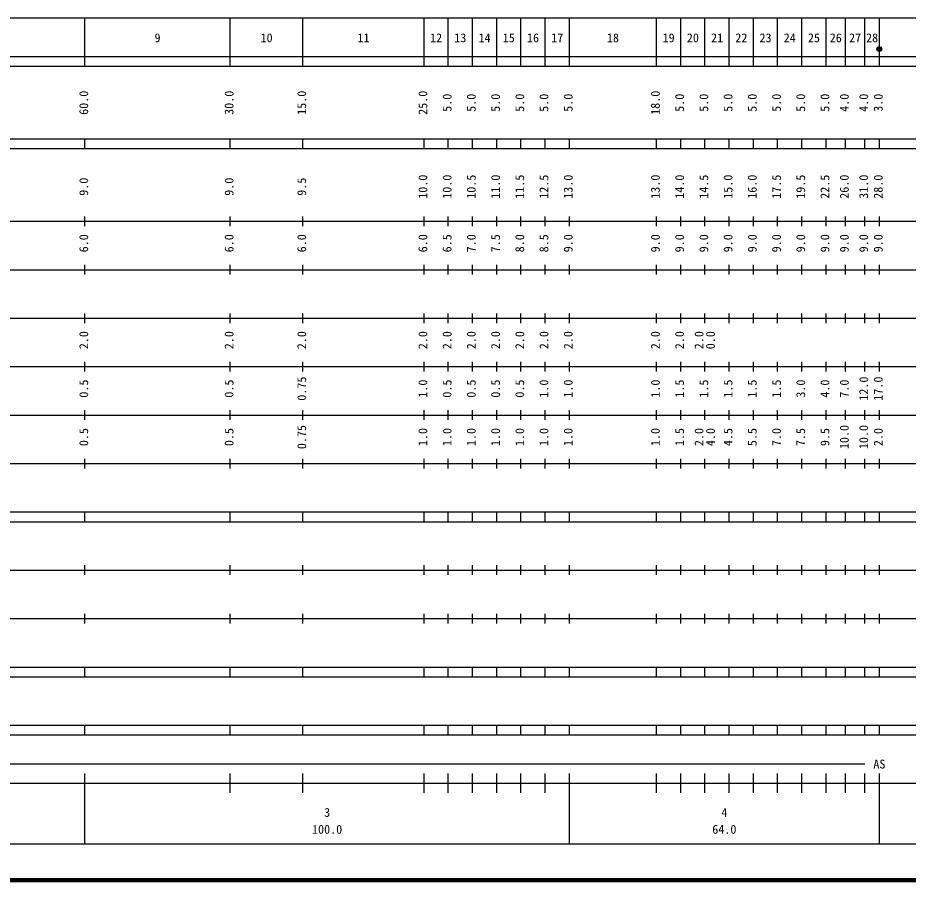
# Model space of a CAD drawing. Units: millimetres on the paper, enlarged 1000 times. Extents: x 40000 to 680000, y 20000 to 380000.
# Drawn here: x 254152 to 437948, y 20000 to 198000 of the extents above; entities that cross this region are included whole.
import ezdxf
from ezdxf.enums import TextEntityAlignment as Align

# ---------------------------------------------------------------- set-up
doc = ezdxf.new("R2010")
doc.units = ezdxf.units.MM
doc.header["$LTSCALE"] = 1000
doc.layers.add('M-TTL', color=2, linetype='Continuous', lineweight=140)
doc.layers.add('M-TTL-BAND', color=7, linetype='Continuous', lineweight=25)
doc.styles.add('ＭＳ ゴシック', font='')
doc.styles.get('ＭＳ ゴシック').set_extended_font_data('MS Gothic')

msp = doc.modelspace()

# ---------------------------------------------------------------- hatches: boundary and pattern name
at = {"layer": 'M-TTL-BAND'}
msp.add_hatch(color=256, dxfattribs=at).paths.add_polyline_path([(432498, 191568, 1), (431498, 191568, 1)])

# ---------------------------------------------------------------- linework, layer by layer
at = {"layer": 'M-TTL'}
msp.add_line((40000, 20000), (680000, 20000), dxfattribs=at)
at = {"layer": 'M-TTL-BAND'}
for p, q in [((68000, 198000), (579000, 198000)), ((268000, 188000), (268000, 198000)), ((298000, 188000), (298000, 198000)), ((313000, 188000), (313000, 198000)), ((338000, 188000), (338000, 198000)), ((343000, 188000), (343000, 198000)), ((348000, 188000), (348000, 198000)), ((353000, 188000), (353000, 198000)), ((358000, 188000), (358000, 198000)), ((363000, 188000), (363000, 198000)), ((368000, 188000), (368000, 198000)), ((386000, 188000), (386000, 198000)), ((391000, 188000), (391000, 198000)), ((396000, 188000), (396000, 198000)), ((401000, 188000), (401000, 198000)), ((406000, 188000), (406000, 198000)), ((411000, 188000), (411000, 198000)), ((416000, 188000), (416000, 198000)), ((421000, 188000), (421000, 198000)), ((425000, 188000), (425000, 198000)), ((429000, 188000), (429000, 198000)), ((432000, 188000), (432000, 198000)), ((40000, 190000), (579000, 190000)), ((40000, 188000), (579000, 188000)), ((40000, 173000), (579000, 173000)), ((268000, 171000), (268000, 173000)), ((298000, 171000), (298000, 173000)), ((313000, 171000), (313000, 173000)), ((338000, 171000), (338000, 173000)), ((343000, 171000), (343000, 173000)), ((348000, 171000), (348000, 173000)), ((353000, 171000), (353000, 173000)), ((358000, 171000), (358000, 173000)), ((363000, 171000), (363000, 173000)), ((368000, 171000), (368000, 173000)), ((386000, 171000), (386000, 173000)), ((391000, 171000), (391000, 173000)), ((396000, 171000), (396000, 173000)), ((401000, 171000), (401000, 173000)), ((406000, 171000), (406000, 173000)), ((411000, 171000), (411000, 173000)), ((416000, 171000), (416000, 173000)), ((421000, 171000), (421000, 173000)), ((425000, 171000), (425000, 173000)), ((429000, 171000), (429000, 173000)), ((432000, 171000), (432000, 173000)), ((40000, 171000), (579000, 171000)), ((268000, 155000), (268000, 157000)), ((298000, 155000), (298000, 157000)), ((313000, 155000), (313000, 157000)), ((338000, 155000), (338000, 157000)), ((343000, 155000), (343000, 157000)), ((348000, 155000), (348000, 157000)), ((353000, 155000), (353000, 157000)), ((358000, 155000), (358000, 157000)), ((363000, 155000), (363000, 157000)), ((368000, 155000), (368000, 157000)), ((386000, 155000), (386000, 157000)), ((391000, 155000), (391000, 157000)), ((396000, 155000), (396000, 157000)), ((401000, 155000), (401000, 157000)), ((406000, 155000), (406000, 157000)), ((411000, 155000), (411000, 157000)), ((416000, 155000), (416000, 157000)), ((421000, 155000), (421000, 157000)), ((425000, 155000), (425000, 157000)), ((429000, 155000), (429000, 157000)), ((432000, 155000), (432000, 157000)), ((40000, 156000), (579000, 156000)), ((46000, 146000), (579000, 146000)), ((268000, 145000), (268000, 147000)), ((298000, 145000), (298000, 147000)), ((313000, 145000), (313000, 147000)), ((338000, 145000), (338000, 147000)), ((343000, 145000), (343000, 147000)), ((348000, 145000), (348000, 147000)), ((353000, 145000), (353000, 147000)), ((358000, 145000), (358000, 147000)), ((363000, 145000), (363000, 147000)), ((368000, 145000), (368000, 147000)), ((386000, 145000), (386000, 147000)), ((391000, 145000), (391000, 147000)), ((396000, 145000), (396000, 147000)), ((401000, 145000), (401000, 147000)), ((406000, 145000), (406000, 147000)), ((411000, 145000), (411000, 147000)), ((416000, 145000), (416000, 147000)), ((421000, 145000), (421000, 147000)), ((425000, 145000), (425000, 147000)), ((429000, 145000), (429000, 147000)), ((432000, 145000), (432000, 147000)), ((268000, 135000), (268000, 137000)), ((298000, 135000), (298000, 137000)), ((313000, 135000), (313000, 137000)), ((338000, 135000), (338000, 137000)), ((343000, 135000), (343000, 137000)), ((348000, 135000), (348000, 137000)), ((353000, 135000), (353000, 137000)), ((358000, 135000), (358000, 137000)), ((363000, 135000), (363000, 137000)), ((368000, 135000), (368000, 137000)), ((386000, 135000), (386000, 137000)), ((391000, 135000), (391000, 137000)), ((396000, 135000), (396000, 137000)), ((401000, 135000), (401000, 137000)), ((406000, 135000), (406000, 137000)), ((411000, 135000), (411000, 137000)), ((416000, 135000), (416000, 137000)), ((421000, 135000), (421000, 137000)), ((425000, 135000), (425000, 137000)), ((429000, 135000), (429000, 137000)), ((432000, 135000), (432000, 137000)), ((52000, 136000), (579000, 136000)), ((268000, 125000), (268000, 127000)), ((298000, 125000), (298000, 127000)), ((313000, 125000), (313000, 127000)), ((338000, 125000), (338000, 127000)), ((343000, 125000), (343000, 127000)), ((348000, 125000), (348000, 127000)), ((353000, 125000), (353000, 127000)), ((358000, 125000), (358000, 127000)), ((363000, 125000), (363000, 127000)), ((368000, 125000), (368000, 127000)), ((386000, 125000), (386000, 127000)), ((391000, 125000), (391000, 127000)), ((396000, 125000), (396000, 127000)), ((401000, 125000), (401000, 127000)), ((406000, 125000), (406000, 127000)), ((411000, 125000), (411000, 127000)), ((416000, 125000), (416000, 127000)), ((421000, 125000), (421000, 127000)), ((425000, 125000), (425000, 127000)), ((429000, 125000), (429000, 127000)), ((432000, 125000), (432000, 127000)), ((46000, 126000), (579000, 126000)), ((52000, 116000), (579000, 116000)), ((268000, 115000), (268000, 117000)), ((298000, 115000), (298000, 117000)), ((313000, 115000), (313000, 117000)), ((338000, 115000), (338000, 117000)), ((343000, 115000), (343000, 117000)), ((348000, 115000), (348000, 117000)), ((353000, 115000), (353000, 117000)), ((358000, 115000), (358000, 117000)), ((363000, 115000), (363000, 117000)), ((368000, 115000), (368000, 117000)), ((386000, 115000), (386000, 117000)), ((391000, 115000), (391000, 117000)), ((396000, 115000), (396000, 117000)), ((401000, 115000), (401000, 117000)), ((406000, 115000), (406000, 117000)), ((411000, 115000), (411000, 117000)), ((416000, 115000), (416000, 117000)), ((421000, 115000), (421000, 117000)), ((425000, 115000), (425000, 117000)), ((429000, 115000), (429000, 117000)), ((432000, 115000), (432000, 117000)), ((268000, 105000), (268000, 107000)), ((298000, 105000), (298000, 107000)), ((313000, 105000), (313000, 107000)), ((338000, 105000), (338000, 107000)), ((343000, 105000), (343000, 107000)), ((348000, 105000), (348000, 107000)), ((353000, 105000), (353000, 107000)), ((358000, 105000), (358000, 107000)), ((363000, 105000), (363000, 107000)), ((368000, 105000), (368000, 107000)), ((386000, 105000), (386000, 107000)), ((391000, 105000), (391000, 107000)), ((396000, 105000), (396000, 107000)), ((401000, 105000), (401000, 107000)), ((406000, 105000), (406000, 107000)), ((411000, 105000), (411000, 107000)), ((416000, 105000), (416000, 107000)), ((421000, 105000), (421000, 107000)), ((425000, 105000), (425000, 107000)), ((429000, 105000), (429000, 107000)), ((432000, 105000), (432000, 107000)), ((46000, 106000), (579000, 106000)), ((40000, 96000), (579000, 96000)), ((268000, 94000), (268000, 96000)), ((298000, 94000), (298000, 96000)), ((313000, 94000), (313000, 96000)), ((338000, 94000), (338000, 96000)), ((343000, 94000), (343000, 96000)), ((348000, 94000), (348000, 96000)), ((353000, 94000), (353000, 96000)), ((358000, 94000), (358000, 96000)), ((363000, 94000), (363000, 96000)), ((368000, 94000), (368000, 96000)), ((386000, 94000), (386000, 96000)), ((391000, 94000), (391000, 96000)), ((396000, 94000), (396000, 96000)), ((401000, 94000), (401000, 96000)), ((406000, 94000), (406000, 96000)), ((411000, 94000), (411000, 96000)), ((416000, 94000), (416000, 96000)), ((421000, 94000), (421000, 96000)), ((425000, 94000), (425000, 96000)), ((429000, 94000), (429000, 96000)), ((432000, 94000), (432000, 96000)), ((40000, 94000), (579000, 94000)), ((268000, 83000), (268000, 85000)), ((298000, 83000), (298000, 85000)), ((313000, 83000), (313000, 85000)), ((338000, 83000), (338000, 85000)), ((343000, 83000), (343000, 85000)), ((348000, 83000), (348000, 85000)), ((353000, 83000), (353000, 85000)), ((358000, 83000), (358000, 85000)), ((363000, 83000), (363000, 85000)), ((368000, 83000), (368000, 85000)), ((386000, 83000), (386000, 85000)), ((391000, 83000), (391000, 85000)), ((396000, 83000), (396000, 85000)), ((401000, 83000), (401000, 85000)), ((406000, 83000), (406000, 85000)), ((411000, 83000), (411000, 85000)), ((416000, 83000), (416000, 85000)), ((421000, 83000), (421000, 85000)), ((425000, 83000), (425000, 85000)), ((429000, 83000), (429000, 85000)), ((432000, 83000), (432000, 85000)), ((49000, 84000), (579000, 84000)), ((40000, 74000), (579000, 74000)), ((268000, 73000), (268000, 75000)), ((298000, 73000), (298000, 75000)), ((313000, 73000), (313000, 75000)), ((338000, 73000), (338000, 75000)), ((343000, 73000), (343000, 75000)), ((348000, 73000), (348000, 75000)), ((353000, 73000), (353000, 75000)), ((358000, 73000), (358000, 75000)), ((363000, 73000), (363000, 75000)), ((368000, 73000), (368000, 75000)), ((386000, 73000), (386000, 75000)), ((391000, 73000), (391000, 75000)), ((396000, 73000), (396000, 75000)), ((401000, 73000), (401000, 75000)), ((406000, 73000), (406000, 75000)), ((411000, 73000), (411000, 75000)), ((416000, 73000), (416000, 75000)), ((421000, 73000), (421000, 75000)), ((425000, 73000), (425000, 75000)), ((429000, 73000), (429000, 75000)), ((432000, 73000), (432000, 75000)), ((40000, 64000), (579000, 64000)), ((268000, 62000), (268000, 64000)), ((298000, 62000), (298000, 64000)), ((313000, 62000), (313000, 64000)), ((338000, 62000), (338000, 64000)), ((343000, 62000), (343000, 64000)), ((348000, 62000), (348000, 64000)), ((353000, 62000), (353000, 64000)), ((358000, 62000), (358000, 64000)), ((363000, 62000), (363000, 64000)), ((368000, 62000), (368000, 64000)), ((386000, 62000), (386000, 64000)), ((391000, 62000), (391000, 64000)), ((396000, 62000), (396000, 64000)), ((401000, 62000), (401000, 64000)), ((406000, 62000), (406000, 64000)), ((411000, 62000), (411000, 64000)), ((416000, 62000), (416000, 64000)), ((421000, 62000), (421000, 64000)), ((425000, 62000), (425000, 64000)), ((429000, 62000), (429000, 64000)), ((432000, 62000), (432000, 64000)), ((40000, 62000), (579000, 62000)), ((40000, 52000), (579000, 52000)), ((268000, 50000), (268000, 52000)), ((298000, 50000), (298000, 52000)), ((313000, 50000), (313000, 52000)), ((338000, 50000), (338000, 52000)), ((343000, 50000), (343000, 52000)), ((348000, 50000), (348000, 52000)), ((353000, 50000), (353000, 52000)), ((358000, 50000), (358000, 52000)), ((363000, 50000), (363000, 52000)), ((368000, 50000), (368000, 52000)), ((386000, 50000), (386000, 52000)), ((391000, 50000), (391000, 52000)), ((396000, 50000), (396000, 52000)), ((401000, 50000), (401000, 52000)), ((406000, 50000), (406000, 52000)), ((411000, 50000), (411000, 52000)), ((416000, 50000), (416000, 52000)), ((421000, 50000), (421000, 52000)), ((425000, 50000), (425000, 52000)), ((429000, 50000), (429000, 52000)), ((432000, 50000), (432000, 52000)), ((40000, 50000), (579000, 50000)), ((71000, 44000), (429000, 44000)), ((268000, 27500), (268000, 42000)), ((298000, 38000), (298000, 42000)), ((313000, 38000), (313000, 42000)), ((338000, 38000), (338000, 42000)), ((343000, 38000), (343000, 42000)), ((348000, 38000), (348000, 42000)), ((353000, 38000), (353000, 42000)), ((358000, 38000), (358000, 42000)), ((363000, 38000), (363000, 42000)), ((368000, 27500), (368000, 42000)), ((386000, 38000), (386000, 42000)), ((391000, 38000), (391000, 42000)), ((396000, 38000), (396000, 42000)), ((401000, 38000), (401000, 42000)), ((406000, 38000), (406000, 42000)), ((411000, 38000), (411000, 42000)), ((416000, 38000), (416000, 42000)), ((421000, 38000), (421000, 42000)), ((425000, 38000), (425000, 42000)), ((429000, 38000), (429000, 42000)), ((432000, 27500), (432000, 42000)), ((40000, 40000), (579000, 40000)), ((68000, 27500), (579000, 27500))]:
    msp.add_line(p, q, dxfattribs=at)
msp.add_circle((431998, 191568), 500, dxfattribs=at)

# ---------------------------------------------------------------- texts
at = {"layer": 'M-TTL-BAND', "style": 'ＭＳ ゴシック'}
for s, p in [('9', (283000, 192405)), ('10', (305500, 192405)), ('11', (325500, 192405)), ('12', (340500, 192405)), ('13', (345500, 192405)), ('14', (350500, 192405)), ('15', (355500, 192405)), ('16', (360500, 192405)), ('17', (365500, 192405)), ('18', (377000, 192405)), ('19', (388500, 192405)), ('20', (393500, 192405)), ('21', (398500, 192405)), ('22', (403500, 192405)), ('23', (408500, 192405)), ('24', (413500, 192405)), ('25', (418500, 192405)), ('26', (423000, 192405)), ('27', (427000, 192405)), ('28', (430500, 192405)), ('AS', (432000, 42500)), ('3', (318000, 32523)), ('4', (400000, 32523)), ('100.0', (318000, 29033)), ('64.0', (400000, 29033))]:
    msp.add_text(s, height=1833, dxfattribs=at).set_placement(p, align=Align.BOTTOM_CENTER)
for s, p in [('60.0', (269223, 180463)), ('30.0', (299223, 180463)), ('15.0', (314223, 180463)), ('25.0', (339223, 180463)), ('5.0', (344223, 180463)), ('5.0', (349223, 180463)), ('5.0', (354223, 180463)), ('5.0', (359223, 180463)), ('5.0', (364223, 180463)), ('5.0', (369223, 180463)), ('18.0', (387223, 180463)), ('5.0', (392223, 180463)), ('5.0', (397223, 180463)), ('5.0', (402223, 180463)), ('5.0', (407223, 180463)), ('5.0', (412223, 180463)), ('5.0', (417223, 180463)), ('5.0', (422223, 180463)), ('4.0', (426223, 180463)), ('4.0', (430223, 180463)), ('3.0', (433223, 180463)), ('10.0', (339223, 163137)), ('10.0', (344223, 163137)), ('10.5', (349223, 163137)), ('11.0', (354223, 163137)), ('11.5', (359223, 163137)), ('12.5', (364223, 163137)), ('13.0', (369223, 163137)), ('13.0', (387223, 163137)), ('14.0', (392223, 163137)), ('14.5', (397223, 163137)), ('15.0', (402223, 163137)), ('16.0', (407223, 163137)), ('17.5', (412223, 163137)), ('19.5', (417223, 163137)), ('22.5', (422223, 163137)), ('26.0', (426223, 163137)), ('31.0', (430223, 163137)), ('28.0', (433223, 163137)), ('9.0', (269223, 163137)), ('9.0', (299223, 163137)), ('9.5', (314223, 163137)), ('6.0', (269223, 151463)), ('6.0', (299223, 151463)), ('6.0', (314223, 151463)), ('6.0', (339223, 151463)), ('6.5', (344223, 151463)), ('7.0', (349223, 151463)), ('7.5', (354223, 151463)), ('8.0', (359223, 151463)), ('8.5', (364223, 151463)), ('9.0', (369223, 151463)), ('9.0', (387223, 151463)), ('9.0', (392223, 151463)), ('9.0', (397223, 151463)), ('9.0', (402223, 151463)), ('9.0', (407223, 151463)), ('9.0', (412223, 151463)), ('9.0', (417223, 151463)), ('9.0', (422223, 151463)), ('9.0', (426223, 151463)), ('9.0', (430223, 151463)), ('9.0', (433223, 151463)), ('2.0', (269223, 131463)), ('2.0', (299223, 131463)), ('2.0', (314223, 131463)), ('2.0', (339223, 131463)), ('2.0', (344223, 131463)), ('2.0', (349223, 131463)), ('2.0', (354223, 131463)), ('2.0', (359223, 131463)), ('2.0', (364223, 131463)), ('2.0', (369223, 131463)), ('2.0', (387223, 131463)), ('2.0', (392223, 131463)), ('2.0', (396223, 131463)), ('0.0', (398593, 131463)), ('0.5', (269223, 121463)), ('0.5', (299223, 121463)), ('0.75', (314223, 121463)), ('1.0', (339223, 121463)), ('0.5', (344223, 121463)), ('0.5', (349223, 121463)), ('0.5', (354223, 121463)), ('0.5', (359223, 121463)), ('1.0', (364223, 121463)), ('1.0', (369223, 121463)), ('1.0', (387223, 121463)), ('1.5', (392223, 121463)), ('1.5', (397223, 121463)), ('1.5', (402223, 121463)), ('1.5', (407223, 121463)), ('1.5', (412223, 121463)), ('3.0', (417223, 121463)), ('4.0', (422223, 121463)), ('7.0', (426223, 121463)), ('12.0', (430223, 121463)), ('17.0', (433223, 121463)), ('0.5', (269223, 111463)), ('0.5', (299223, 111463)), ('0.75', (314223, 111463)), ('1.0', (339223, 111463)), ('1.0', (344223, 111463)), ('1.0', (349223, 111463)), ('1.0', (354223, 111463)), ('1.0', (359223, 111463)), ('1.0', (364223, 111463)), ('1.0', (369223, 111463)), ('1.0', (387223, 111463)), ('1.5', (392223, 111463)), ('2.0', (396223, 111463)), ('4.0', (398593, 111463)), ('4.5', (402223, 111463)), ('5.5', (407223, 111463)), ('7.0', (412223, 111463)), ('7.5', (417223, 111463)), ('9.5', (422223, 111463)), ('10.0', (426223, 111463)), ('10.0', (430223, 111463)), ('2.0', (433223, 111463))]:
    msp.add_text(s, height=1833, rotation=90, dxfattribs=at).set_placement(p, align=Align.BOTTOM_CENTER)

doc.saveas('drawing.dxf')
